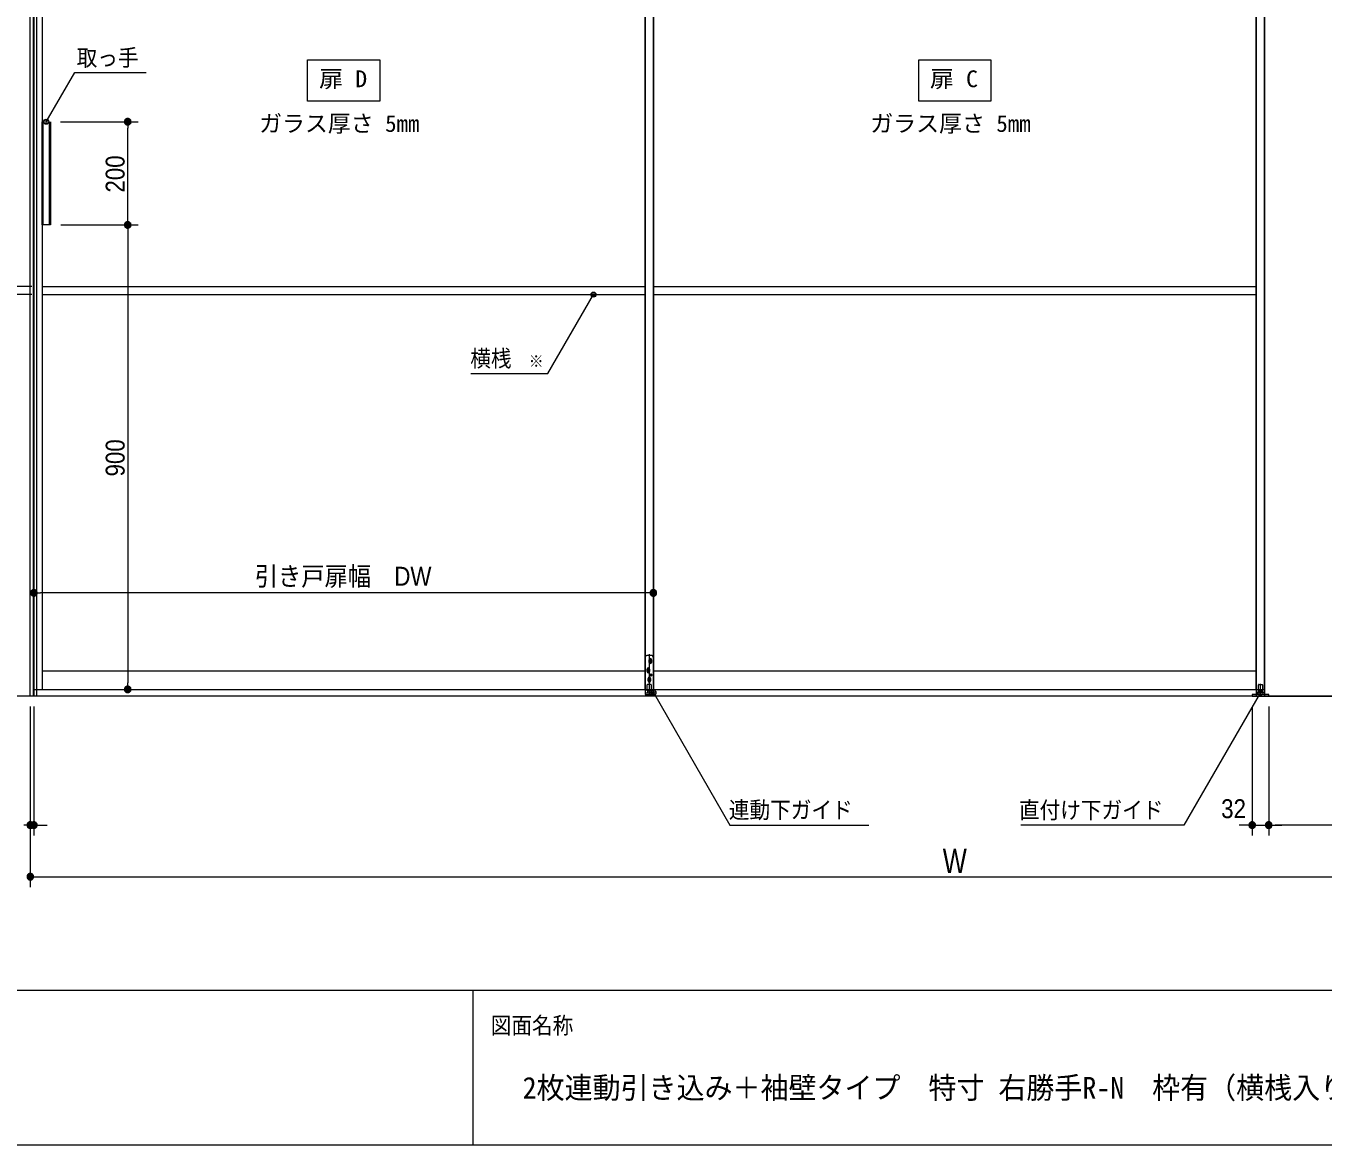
# Model space of a CAD drawing. Units: millimetres, scale not verified. Extents: x -6062 to 6062, y -3045 to 3045.
# Drawn here: x -4803 to -2290, y -2770 to -601 of the extents above; entities that cross this region are included whole.
import ezdxf
from ezdxf.enums import TextEntityAlignment as Align

# ---------------------------------------------------------------- set-up
doc = ezdxf.new("R2010")
doc.units = ezdxf.units.MM
doc.header["$LTSCALE"] = 20
for name, color, linetype, lineweight in [('0-0_2寸法-1', 7, 'Continuous', 9), ('0-1_0', 7, 'Continuous', 9), ('0-2_2寸法-3', 7, 'Continuous', 9), ('0-3_2寸法-2', 7, 'Continuous', 9), ('0-4_3一般', 7, 'Continuous', 9), ('0-5_1図面枠', 7, 'Continuous', 9)]:
    doc.layers.add(name, color=color, linetype=linetype, lineweight=lineweight)
doc.styles.add('ＭＳ ゴシック', font='')
doc.styles.add('ＭＳ Ｐゴシック', font='')
doc.styles.get('ＭＳ ゴシック').set_extended_font_data('MS Gothic')
doc.styles.get('ＭＳ Ｐゴシック').set_extended_font_data('MS PGothic')

# ---------------------------------------------------------------- blocks, each defined once
blk = doc.blocks.new('_Dot')
at = {"layer": '0-1_0'}
for p, q in [((-10, 0), (-20, 0)), ((9.78, 2), (-9.78, 2)), ((7.99, 6), (-7.99, 6)), ((9.16, -3.98), (-9.16, -3.98)), ((6, -7.98), (-6, -7.98))]:
    blk.add_line(p, q, dxfattribs=at)
for points in [[(10, 0), (9.92, 1.25), (9.69, 2.49), (9.3, 3.68), (8.76, 4.82), (8.09, 5.88), (7.29, 6.85), (6.37, 7.71), (5.36, 8.44), (4.26, 9.05), (3.09, 9.51), (1.87, 9.82), (0.63, 9.98), (-0.63, 9.98), (-1.87, 9.82), (-3.09, 9.51), (-4.26, 9.05), (-5.36, 8.44), (-6.37, 7.71), (-7.29, 6.85), (-8.09, 5.88), (-8.76, 4.82), (-9.3, 3.68), (-9.69, 2.49), (-9.92, 1.25), (-10, 0), (0, 0)], [(-10, 0), (-9.92, -1.25), (-9.69, -2.49), (-9.3, -3.68), (-8.76, -4.82), (-8.09, -5.88), (-7.29, -6.85), (-6.37, -7.71), (-5.36, -8.44), (-4.26, -9.05), (-3.09, -9.51), (-1.87, -9.82), (-0.63, -9.98), (0.63, -9.98), (1.87, -9.82), (3.09, -9.51), (4.26, -9.05), (5.36, -8.44), (6.37, -7.71), (7.29, -6.85), (8.09, -5.88), (8.76, -4.82), (9.3, -3.68), (9.69, -2.49), (9.92, -1.25), (10, 0), (0, 0)]]:
    blk.add_lwpolyline(points, close=True, dxfattribs=at)
blk = doc.blocks.new('グループ-6')
at = {"layer": '0-4_3一般'}
for p, q in [((13056.5, 9000), (-61863.5, 9000)), ((-60000, 9000), (-60000, -38000)), ((11360, 9000), (11360, -38000)), ((13056.5, -38000), (-61863.5, -38000))]:
    blk.add_line(p, q, dxfattribs=at)
blk = doc.blocks.new('グループ-7')
at = {"layer": '0-4_3一般'}
for p, q in [((-60000, 8100), (-60000, -37740)), ((-59680, 8100), (-59680, -37740)), ((-36320, 8100), (-36320, -37740)), ((-36320, -37740), (-36320, 8100)), ((-36000, 8100), (-36000, -37740)), ((-12640, -37740), (-12640, 8100)), ((-12640, 8100), (-12640, -38000)), ((-12320, -37740), (-12320, 8100)), ((-12320, 8100), (-12320, -38000)), ((-59642, -19740), (-59642, -15740)), ((-59402, -19740), (-59402, -15740)), ((-59362, -15740), (-59362, -19740)), ((-59680, -22120), (-36320, -22120)), ((-59680, -22440), (-36320, -22440)), ((-36000, -22120), (-12640, -22120)), ((-36000, -22440), (-12640, -22440)), ((-36320, -36492.4), (-36320, -37934.4)), ((-36060, -36432.4), (-36260, -36432.4)), ((-36059.5, -36642.4), (-36180.5, -36642.4)), ((-36169.5, -36592.4), (-36070.5, -36592.4)), ((-36165, -36692.4), (-36165, -36592.4)), ((-36160, -36371.7), (-36160, -37958.4)), ((-36120, -36542.9), (-36120, -36641.9)), ((-36120, -36642.9), (-36120, -36741.9)), ((-36075, -36592.4), (-36075, -36692.4)), ((-36320, -37040), (-59680, -37040)), ((-36139.5, -37002.4), (-36260.5, -37002.4)), ((-36249.5, -36952.4), (-36150.5, -36952.4)), ((-36249.5, -37052.4), (-36150.5, -37052.4)), ((-36245, -37052.4), (-36245, -36952.4)), ((-36200, -36902.9), (-36200, -37001.9)), ((-36200, -37002.9), (-36200, -37101.9)), ((-36169.5, -36692.4), (-36070.5, -36692.4)), ((-36155, -36952.4), (-36155, -37052.4)), ((-36146.2, -37182.4), (-36053.8, -37182.4)), ((-36100, -37136.2), (-36100, -37228.6)), ((-12640, -37040), (-36000, -37040)), ((-36235, -37802.4), (-36235, -37562.4)), ((-36095, -37552.4), (-36225, -37552.4)), ((-36099.5, -37362.4), (-36220.5, -37362.4)), ((-36209.5, -37312.4), (-36110.5, -37312.4)), ((-36209.5, -37412.4), (-36110.5, -37412.4)), ((-36205, -37412.4), (-36205, -37312.4)), ((-36160, -37262.9), (-36160, -37361.9)), ((-36160, -37362.9), (-36160, -37461.9)), ((-36115, -37312.4), (-36115, -37412.4)), ((-36085, -37562.4), (-36085, -37802.4)), ((-12555, -37800), (-12555, -37560)), ((-12545, -37550), (-12415, -37550)), ((-12480, -38027.8), (-12480, -37520)), ((-12405, -37560), (-12405, -37800)), ((-60000, -37740), (-36000, -37740)), ((-36320, -37740), (-12320, -37740)), ((-36320, -37874.4), (-36220, -37874.4)), ((-36235, -37802.4), (-36085, -37802.4)), ((-36090, -37802.4), (-36230, -37802.4)), ((-36224, -37874.4), (-36096, -37874.4)), ((-36220, -37874.4), (-36224, -37874.4)), ((-36096, -37874.4), (-36100, -37874.4)), ((-36100, -37874.4), (-36000, -37874.4)), ((-36090, -37802.4), (-36090, -37874.4)), ((-12580, -37922), (-12580, -37862)), ((-12520, -37862), (-12580, -37862)), ((-12580, -37922), (-12380, -37922)), ((-12580, -37942), (-12580, -37922)), ((-12160, -37942), (-12580, -37942)), ((-12405, -37800), (-12555, -37800)), ((-12554, -37800), (-12554, -37862)), ((-12554, -37800), (-12406, -37800)), ((-12440, -37862), (-12520, -37862)), ((-12380, -37862), (-12440, -37862)), ((-12406, -37800), (-12406, -37862)), ((-12380, -37922), (-12380, -37862))]:
    blk.add_line(p, q, dxfattribs=at)
for points in [[(-12642, -38000), (11360, -38000), (11360, 8840)], [(-36000, -37740), (-36000, 8100), (-60000, 8100)], [(-59362, -19740), (-59682, -19740), (-59682, -15740)], [(-36320, -37932.4), (-36000, -37932.4), (-36000, -36492.4)], [(-36230, -37802.4), (-36230, -37874.4), (-36090, -37874.4)], [(-12800, -38000), (-12160, -38000), (-12160, -37942)], [(-12580, -37942), (-12800, -37942), (-12800, -38000)], [(-12580, -37922), (-12380, -37922), (-12380, -37942)]]:
    blk.add_lwpolyline(points, dxfattribs=at)
blk.add_circle((-36100, -37182.4), 42, dxfattribs=at)
for centre, radius, start, end in [((-36260, -36492.4), 60, 90, 180), ((-36120, -36592.4), 45, 0, 180), ((-36060, -36492.4), 60, 0, 90), ((-36200, -36952.4), 45, 0, 180), ((-36200, -37052.4), 45, 180, 0), ((-36120, -36692.4), 45, 180, 0), ((-36225, -37562.4), 10, 90, 180), ((-36160, -37312.4), 45, 0, 180), ((-36160, -37412.4), 45, 180, 0), ((-36095, -37562.4), 10, 0, 90), ((-12545, -37560), 10, 90, 180), ((-12415, -37560), 10, 0, 90)]:
    blk.add_arc(centre, radius, start, end, dxfattribs=at)
blk = doc.blocks.new('グループ-8')
at = {"layer": '0-4_3一般'}
for name in ['グループ-6', 'グループ-7']:
    blk.add_blockref(name, (0, 0), dxfattribs=at)
blk = doc.blocks.new('グループ-20')
at = {"layer": '0-4_3一般'}
blk.add_line((-60020, -38000), (-60020, 9000), dxfattribs=at)
blk.add_lwpolyline([(-60140, 9000), (-59900, 9000), (-59900, -38000), (-60140, -38000)], close=True, dxfattribs=at)
blk = doc.blocks.new('グループ-109')
at = {"layer": '0-5_1図面枠'}
for p, q in [((-80000, -49400), (80000, -49400)), ((-43000, -49400), (-43000, -55400))]:
    blk.add_line(p, q, dxfattribs=at)
blk.add_lwpolyline([(-80000, 55400), (80000, 55400), (80000, -55400), (-80000, -55400)], close=True, dxfattribs=at)
blk = doc.blocks.new('図面枠')
at = {"layer": '0-5_1図面枠'}
blk.add_blockref('グループ-109', (0, 0), dxfattribs=at)
at = {"layer": '0-5_1図面枠', "style": 'ＭＳ ゴシック', "width": 0.9}
blk.add_text('図面名称', height=650.9, dxfattribs=at).set_placement((-42300.1, -51283.9), align=Align.BOTTOM_LEFT)

msp = doc.modelspace()

# ---------------------------------------------------------------- linework, layer by layer
at = {"layer": '0-0_2寸法-1'}
for p, q in [((-4735.8, -787), (-4585.8, -787)), ((-4605.8, -974.29), (-4605.8, -799.71)), ((-4735.6, -987), (-4585.8, -987)), ((-4735.6, -987), (-4585.8, -987)), ((-4605.8, -999.71), (-4605.8, -1874.29)), ((-4787.5, -1680), (-4787.3, -1680)), ((-3587.5, -1680), (-3587.3, -1680)), ((-3600.21, -1700), (-4774.79, -1700)), ((-4735.8, -1887), (-4585.8, -1887)), ((-2395.5, -1920), (-2395.5, -2170)), ((-1232.21, -2150), (-2382.79, -2150)), ((-4794.5, -2170), (-4794.5, -2270)), ((-4781.79, -2250), (-1225.21, -2250))]:
    msp.add_line(p, q, dxfattribs=at)
at = {"layer": '0-2_2寸法-3'}
for p, q in [((-4758.91, -786.01), (-4768.69, -786.01)), ((-4759.8, -790.01), (-4767.8, -790.01)), ((-4763.63, -782.01), (-4763.97, -782.01)), ((-4763.63, -782.01), (-4763.97, -782.01)), ((-3698.61, -1121.01), (-3708.39, -1121.01)), ((-3699.5, -1125.01), (-3707.5, -1125.01)), ((-3703.33, -1117.01), (-3703.67, -1117.01)), ((-3703.33, -1117.01), (-3703.67, -1117.01)), ((-3582.6, -1892.11), (-3592.4, -1892.11)), ((-3583.5, -1896.11), (-3591.5, -1896.11)), ((-3587.31, -1888.11), (-3587.69, -1888.11)), ((-3587.31, -1888.11), (-3587.69, -1888.11)), ((-2406.61, -1892.11), (-2416.39, -1892.11)), ((-2407.5, -1896.11), (-2415.5, -1896.11)), ((-2411.33, -1888.11), (-2411.67, -1888.11)), ((-2411.33, -1888.11), (-2411.67, -1888.11))]:
    msp.add_line(p, q, dxfattribs=at)
for points in [[(-4257.5, -667), (-4117.5, -667), (-4117.5, -747), (-4257.5, -747)], [(-3073.5, -667), (-2933.5, -667), (-2933.5, -747), (-3073.5, -747)]]:
    msp.add_lwpolyline(points, close=True, dxfattribs=at)
for points in [[(-4763.8, -787), (-4708.56, -691.33), (-4570.04, -691.33)], [(-3940.84, -1274.84), (-3791.74, -1274.84), (-3703.5, -1122)], [(-3587.5, -1893.1), (-3439.18, -2150), (-3169.85, -2150)], [(-2411.5, -1893.1), (-2559.82, -2150), (-2875.83, -2150)]]:
    msp.add_lwpolyline(points, dxfattribs=at)
for centre in [(-4763.8, -787), (-4763.8, -787), (-3703.5, -1122), (-3703.5, -1122), (-3587.5, -1893.1), (-3587.5, -1893.1), (-2411.5, -1893.1), (-2411.5, -1893.1)]:
    msp.add_circle(centre, 5.01, dxfattribs=at)
at = {"layer": '0-3_2寸法-2'}
for p, q in [((-4791.5, -1106), (-4891.5, -1106)), ((-4791.5, -1122), (-4891.5, -1122)), ((-4794.5, -1920), (-4794.5, -2170)), ((-4787.5, -1920), (-4787.5, -2170)), ((-2427.5, -1920), (-2427.5, -2170)), ((-2395.5, -1920), (-2395.5, -2170)), ((-4787.5, -2150), (-4794.5, -2150)), ((-4774.79, -2150), (-4762.08, -2150)), ((-2440.21, -2150), (-2452.92, -2150)), ((-2427.5, -2150), (-2395.5, -2150)), ((-2382.79, -2150), (-2370.08, -2150))]:
    msp.add_line(p, q, dxfattribs=at)

# ---------------------------------------------------------------- block references
at = {"layer": '0-0_2寸法-1', "xscale": 0.6356201, "yscale": 0.6356201}
for p, rotation in [((-4605.8, -787), 90), ((-4605.8, -987), 270), ((-4605.8, -987), 90), ((-4787.5, -1700), 180), ((-4605.8, -1887), 270), ((-2395.5, -2150), 180), ((-4794.5, -2250), 180)]:
    msp.add_blockref('_Dot', p, dxfattribs=dict(at, rotation=rotation))
msp.add_blockref('_Dot', (-3587.5, -1700), dxfattribs=at)
at = {"layer": '0-3_2寸法-2', "xscale": 0.6356201, "yscale": 0.6356201}
for p in [(-4794.5, -2150), (-2427.5, -2150)]:
    msp.add_blockref('_Dot', p, dxfattribs=at)
at = {"layer": '0-3_2寸法-2', "xscale": 0.6356201, "yscale": 0.6356201, "rotation": 180}
for p in [(-4787.5, -2150), (-2395.5, -2150)]:
    msp.add_blockref('_Dot', p, dxfattribs=at)
at = {"layer": '0-4_3一般', "xscale": 0.05, "yscale": 0.05}
for name in ['グループ-8', 'グループ-20']:
    msp.add_blockref(name, (-1787.5, 0), dxfattribs=at)
at = {"layer": '0-5_1図面枠', "xscale": 0.05, "yscale": 0.05}
msp.add_blockref('図面枠', (-1787.5, 0), dxfattribs=at)

# ---------------------------------------------------------------- texts
at = {"layer": '0-0_2寸法-1', "style": 'ＭＳ Ｐゴシック', "width": 0.9}
for s, p in [('200', (-4600.84, -924.28)), ('900', (-4600.84, -1474.38))]:
    msp.add_text(s, height=36.66, rotation=90, dxfattribs=at).set_placement(p, align=Align.BOTTOM_LEFT)
at = {"layer": '0-0_2寸法-1', "style": 'ＭＳ Ｐゴシック'}
for s, height, width, p in [('引き戸扉幅\u3000DW', 36.69, 0.9, (-4359.66, -1697.07)), ('W', 47.21, 0.8, (-3026.96, -2257.07))]:
    msp.add_text(s, height=height, dxfattribs=dict(at, width=width)).set_placement(p, align=Align.BOTTOM_LEFT)
at = {"layer": '0-2_2寸法-3', "style": 'ＭＳ ゴシック'}
for s, height, width, p in [('取っ手', 32.55, 0.9, (-4704.71, -688.94)), ('扉 D', 32.55, 1.05, (-4235.14, -729.87)), ('扉 C', 32.55, 1.05, (-3051.82, -729.87)), ('横桟', 32.55, 0.9, (-3942.2, -1271.66)), ('※', 23.31, 0.9, (-3828.84, -1269.88)), ('連動下ガイド', 32.55, 0.9, (-3441.28, -2146.66)), ('直付け下ガイド', 32.55, 0.9, (-2879.28, -2146.83))]:
    msp.add_text(s, height=height, dxfattribs=dict(at, width=width)).set_placement(p, align=Align.BOTTOM_LEFT)
for p in [(-4351.29, -816.45), (-3167.29, -816.45)]:
    msp.add_text('ガラス厚さ 5mm', height=32.55, dxfattribs=at).set_placement(p, align=Align.BOTTOM_LEFT)
at = {"layer": '0-3_2寸法-2', "style": 'ＭＳ Ｐゴシック', "width": 0.9}
msp.add_text('32', height=36.66, dxfattribs=at).set_placement((-2487.59, -2147.52), align=Align.BOTTOM_LEFT)
at = {"layer": '0-5_1図面枠', "style": 'ＭＳ ゴシック', "width": 0.95}
msp.add_text('2枚連動引き込み＋袖壁タイプ\u3000特寸 右勝手R-N\u3000枠有（横桟入り）', height=41.84, dxfattribs=at).set_placement((-3840.72, -2692.37), align=Align.BOTTOM_LEFT)

doc.saveas('drawing.dxf')
